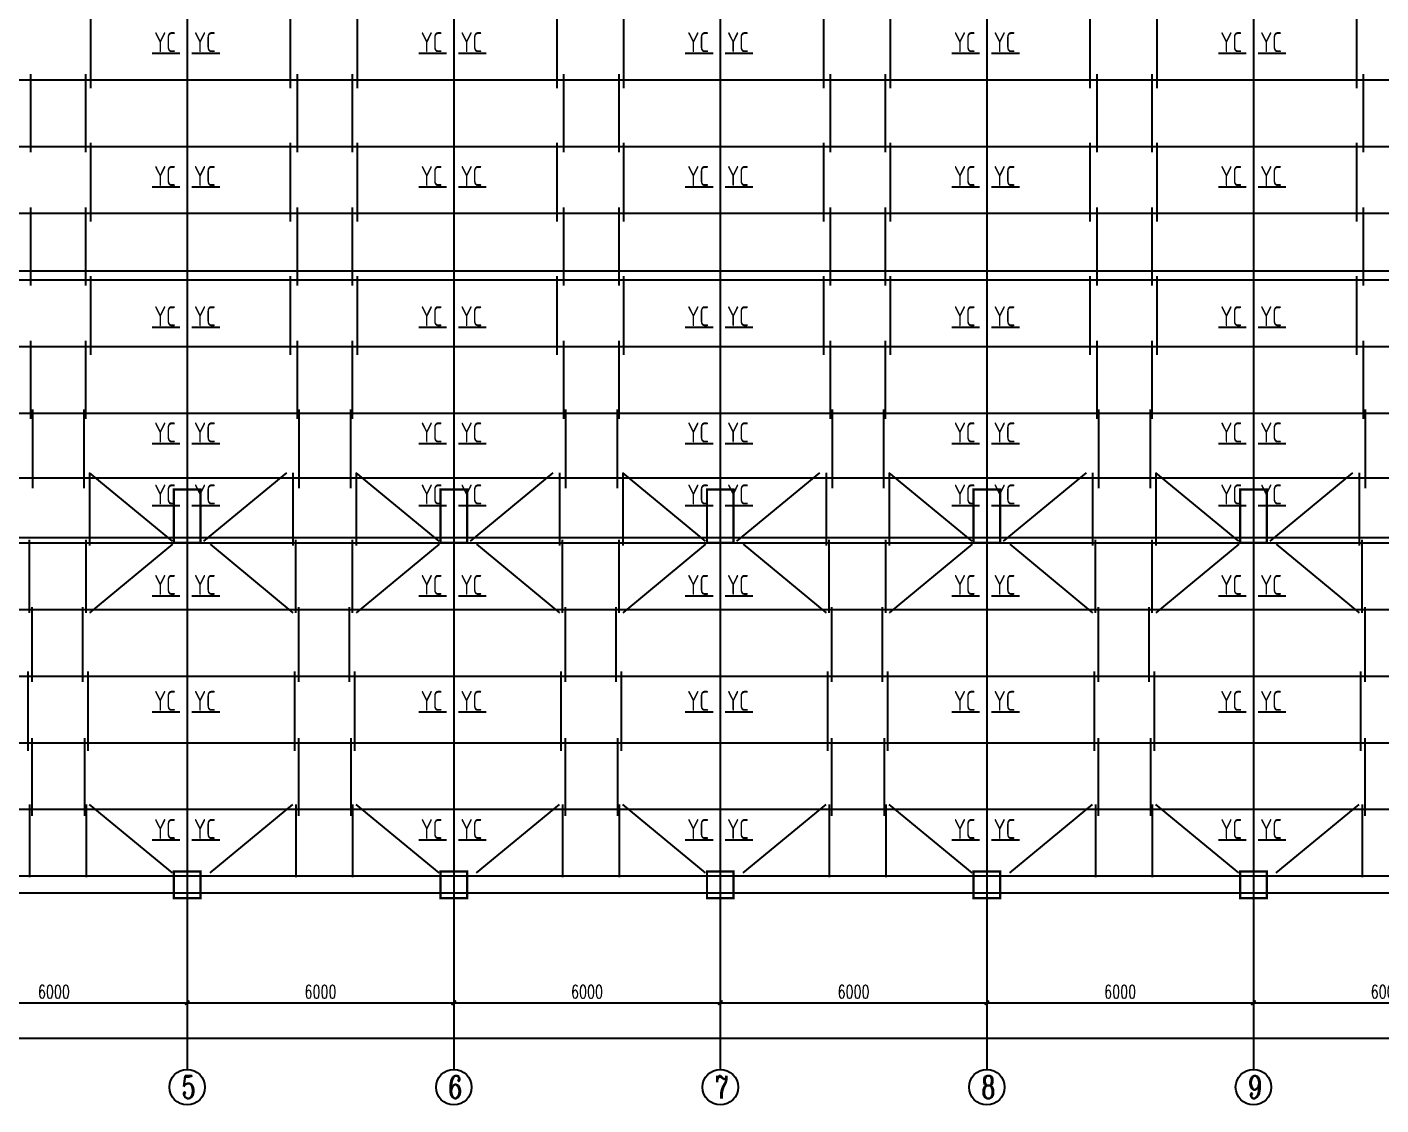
# Model space of a CAD drawing. Extents: x -73672 to 366960, y -527333 to 140666.
# Drawn here: x 219752 to 250226, y -342039 to -317779 of the extents above; entities that cross this region are included whole.
import ezdxf
from ezdxf.enums import TextEntityAlignment as Align

# ---------------------------------------------------------------- set-up
doc = ezdxf.new("R2010")
doc.units = 0
doc.header["$LTSCALE"] = 1000
doc.header["$MEASUREMENT"] = 0
for name, color, linetype in [('AXIS', 3, 'Continuous'), ('AXIS_TEXT', 7, 'Continuous'), ('COLUMN', 9, 'Continuous'), ('TEXT', 3, 'Continuous')]:
    doc.layers.add(name, color=color, linetype=linetype)
doc.styles.add('_TCH_AXIS', font='COMPLEX', dxfattribs={"bigfont": 'GBCBIG'})
doc.styles.add('_TCH_DIM_T3', font='SIMPLEX', dxfattribs={"width": 0.705882, "bigfont": 'GBCBIG'})
doc.styles.add('COMPLEX', font='COMPLEX', dxfattribs={"bigfont": 'Tssdchn.shx'})
doc.styles.add('TSSD_Rein', font='Tssdeng.shx', dxfattribs={"width": 0.7, "bigfont": 'hztxt.shx'})
doc.dimstyles.new('_TCH_ARCH-100', dxfattribs={"dimtxt": 297.5, "dimasz": 100, "dimexe": 250, "dimexo": 300, "dimgap": 100, "dimtad": 1, "dimdec": 0, "dimzin": 0, "dimdsep": 46, "dimtxsty": '_TCH_DIM_T3', "dimblk": 'ARCHTICK', "dimcen": 0.09, "dimclrt": 7, "dimazin": 2, "dimtfac": 1, "dimtdec": 0, "dimtix": 1, "dimtmove": 2, "dimatfit": 3, "dimfxl": 0, "dimtolj": 1, "dimtzin": 0, "dimarcsym": 0})

# ---------------------------------------------------------------- blocks, each defined once
blk = doc.blocks.new('_ArchTick')
at = {"color": 0, "linetype": 'ByBlock', "const_width": 0.4}
blk.add_lwpolyline([(-0.5, -0.5), (0.5, 0.5)], dxfattribs=at)
blk = doc.blocks.new('*D8695')
at = {"layer": 'AXIS', "color": 0, "lineweight": -2}
for p, q in [((199356, -337539), (199356, -340789)), ((307356, -337539), (307356, -340789)), ((199356, -340539), (307356, -340539))]:
    blk.add_line(p, q, dxfattribs=at)
at = {"layer": 'Defpoints', "color": 0}
for p in [(199356, -337239), (307356, -337239), (307356, -340539)]:
    blk.add_point(p, dxfattribs=at)
at = {"layer": 'AXIS', "color": 0, "linetype": 'ByBlock', "lineweight": -2, "xscale": 100, "yscale": 100, "zscale": 100, "rotation": 180}
blk.add_blockref('_ArchTick', (199356, -340539), dxfattribs=at)
at = {"layer": 'AXIS', "color": 0, "linetype": 'ByBlock', "lineweight": -2, "xscale": 100, "yscale": 100, "zscale": 100}
blk.add_blockref('_ArchTick', (307356, -340539), dxfattribs=at)
at = {"layer": 'AXIS', "color": 7, "insert": (253356, -340290), "char_height": 297.5, "attachment_point": 5, "style": '_TCH_DIM_T3'}
blk.add_mtext('\\A1;108000', dxfattribs=at)
blk = doc.blocks.new('*D8699')
at = {"layer": 'AXIS', "color": 0, "lineweight": -2}
for p, q in [((217356, -337539), (217356, -339989)), ((223356, -337539), (223356, -339989)), ((217356, -339739), (223356, -339739))]:
    blk.add_line(p, q, dxfattribs=at)
at = {"layer": 'Defpoints', "color": 0}
for p in [(217356, -337239), (223356, -337239), (223356, -339739)]:
    blk.add_point(p, dxfattribs=at)
at = {"layer": 'AXIS', "color": 0, "linetype": 'ByBlock', "lineweight": -2, "xscale": 100, "yscale": 100, "zscale": 100, "rotation": 180}
blk.add_blockref('_ArchTick', (217356, -339739), dxfattribs=at)
at = {"layer": 'AXIS', "color": 0, "linetype": 'ByBlock', "lineweight": -2, "xscale": 100, "yscale": 100, "zscale": 100}
blk.add_blockref('_ArchTick', (223356, -339739), dxfattribs=at)
at = {"layer": 'AXIS', "color": 7, "insert": (220356, -339490), "char_height": 297.5, "attachment_point": 5, "style": '_TCH_DIM_T3'}
blk.add_mtext('\\A1;6000', dxfattribs=at)
blk = doc.blocks.new('*D8700')
at = {"layer": 'AXIS', "color": 0, "lineweight": -2}
for p, q in [((223356, -337539), (223356, -339989)), ((229356, -337539), (229356, -339989)), ((223356, -339739), (229356, -339739))]:
    blk.add_line(p, q, dxfattribs=at)
at = {"layer": 'Defpoints', "color": 0}
for p in [(223356, -337239), (229356, -337239), (229356, -339739)]:
    blk.add_point(p, dxfattribs=at)
at = {"layer": 'AXIS', "color": 0, "linetype": 'ByBlock', "lineweight": -2, "xscale": 100, "yscale": 100, "zscale": 100, "rotation": 180}
blk.add_blockref('_ArchTick', (223356, -339739), dxfattribs=at)
at = {"layer": 'AXIS', "color": 0, "linetype": 'ByBlock', "lineweight": -2, "xscale": 100, "yscale": 100, "zscale": 100}
blk.add_blockref('_ArchTick', (229356, -339739), dxfattribs=at)
at = {"layer": 'AXIS', "color": 7, "insert": (226356, -339490), "char_height": 297.5, "attachment_point": 5, "style": '_TCH_DIM_T3'}
blk.add_mtext('\\A1;6000', dxfattribs=at)
blk = doc.blocks.new('*D8701')
at = {"layer": 'AXIS', "color": 0, "lineweight": -2}
for p, q in [((229356, -337539), (229356, -339989)), ((235356, -337539), (235356, -339989)), ((229356, -339739), (235356, -339739))]:
    blk.add_line(p, q, dxfattribs=at)
at = {"layer": 'Defpoints', "color": 0}
for p in [(229356, -337239), (235356, -337239), (235356, -339739)]:
    blk.add_point(p, dxfattribs=at)
at = {"layer": 'AXIS', "color": 0, "linetype": 'ByBlock', "lineweight": -2, "xscale": 100, "yscale": 100, "zscale": 100, "rotation": 180}
blk.add_blockref('_ArchTick', (229356, -339739), dxfattribs=at)
at = {"layer": 'AXIS', "color": 0, "linetype": 'ByBlock', "lineweight": -2, "xscale": 100, "yscale": 100, "zscale": 100}
blk.add_blockref('_ArchTick', (235356, -339739), dxfattribs=at)
at = {"layer": 'AXIS', "color": 7, "insert": (232356, -339490), "char_height": 297.5, "attachment_point": 5, "style": '_TCH_DIM_T3'}
blk.add_mtext('\\A1;6000', dxfattribs=at)
blk = doc.blocks.new('*D8702')
at = {"layer": 'AXIS', "color": 0, "lineweight": -2}
for p, q in [((235356, -337539), (235356, -339989)), ((241356, -337539), (241356, -339989)), ((235356, -339739), (241356, -339739))]:
    blk.add_line(p, q, dxfattribs=at)
at = {"layer": 'Defpoints', "color": 0}
for p in [(235356, -337239), (241356, -337239), (241356, -339739)]:
    blk.add_point(p, dxfattribs=at)
at = {"layer": 'AXIS', "color": 0, "linetype": 'ByBlock', "lineweight": -2, "xscale": 100, "yscale": 100, "zscale": 100, "rotation": 180}
blk.add_blockref('_ArchTick', (235356, -339739), dxfattribs=at)
at = {"layer": 'AXIS', "color": 0, "linetype": 'ByBlock', "lineweight": -2, "xscale": 100, "yscale": 100, "zscale": 100}
blk.add_blockref('_ArchTick', (241356, -339739), dxfattribs=at)
at = {"layer": 'AXIS', "color": 7, "insert": (238356, -339490), "char_height": 297.5, "attachment_point": 5, "style": '_TCH_DIM_T3'}
blk.add_mtext('\\A1;6000', dxfattribs=at)
blk = doc.blocks.new('*D8703')
at = {"layer": 'AXIS', "color": 0, "lineweight": -2}
for p, q in [((241356, -337539), (241356, -339989)), ((247356, -337539), (247356, -339989)), ((241356, -339739), (247356, -339739))]:
    blk.add_line(p, q, dxfattribs=at)
at = {"layer": 'Defpoints', "color": 0}
for p in [(241356, -337239), (247356, -337239), (247356, -339739)]:
    blk.add_point(p, dxfattribs=at)
at = {"layer": 'AXIS', "color": 0, "linetype": 'ByBlock', "lineweight": -2, "xscale": 100, "yscale": 100, "zscale": 100, "rotation": 180}
blk.add_blockref('_ArchTick', (241356, -339739), dxfattribs=at)
at = {"layer": 'AXIS', "color": 0, "linetype": 'ByBlock', "lineweight": -2, "xscale": 100, "yscale": 100, "zscale": 100}
blk.add_blockref('_ArchTick', (247356, -339739), dxfattribs=at)
at = {"layer": 'AXIS', "color": 7, "insert": (244356, -339490), "char_height": 297.5, "attachment_point": 5, "style": '_TCH_DIM_T3'}
blk.add_mtext('\\A1;6000', dxfattribs=at)
blk = doc.blocks.new('*D8704')
at = {"layer": 'AXIS', "color": 0, "lineweight": -2}
for p, q in [((247356, -337539), (247356, -339989)), ((253356, -337539), (253356, -339989)), ((247356, -339739), (253356, -339739))]:
    blk.add_line(p, q, dxfattribs=at)
at = {"layer": 'Defpoints', "color": 0}
for p in [(247356, -337239), (253356, -337239), (253356, -339739)]:
    blk.add_point(p, dxfattribs=at)
at = {"layer": 'AXIS', "color": 0, "linetype": 'ByBlock', "lineweight": -2, "xscale": 100, "yscale": 100, "zscale": 100, "rotation": 180}
blk.add_blockref('_ArchTick', (247356, -339739), dxfattribs=at)
at = {"layer": 'AXIS', "color": 0, "linetype": 'ByBlock', "lineweight": -2, "xscale": 100, "yscale": 100, "zscale": 100}
blk.add_blockref('_ArchTick', (253356, -339739), dxfattribs=at)
at = {"layer": 'AXIS', "color": 7, "insert": (250356, -339490), "char_height": 297.5, "attachment_point": 5, "style": '_TCH_DIM_T3'}
blk.add_mtext('\\A1;6000', dxfattribs=at)
blk = doc.blocks.new('_AXISO')
blk.add_circle((0, 0), 0.5)
at = {"layer": 'AXIS_TEXT', "style": 'COMPLEX'}
blk.add_attdef('A', text='', height=0.56, dxfattribs=at).set_placement((-0.25, -0.28), (0.25, -0.28), align=Align.FIT)

msp = doc.modelspace()

# ---------------------------------------------------------------- linework, layer by layer
at = {"color": 1}
for p, q in [((223356.38, -279613.36), (223356.38, -337919.16)), ((229356.38, -279613.36), (229356.38, -337919.16)), ((235356.38, -279613.36), (235356.38, -337919.16)), ((241356.38, -279613.36), (241356.38, -337919.16)), ((247356.38, -279613.36), (247356.38, -337919.16)), ((196970.72, -323265.56), (308442.6, -323265.56)), ((196970.72, -329265.56), (308442.6, -329265.56)), ((196970.72, -337265.56), (308442.6, -337265.56))]:
    msp.add_line(p, q, dxfattribs=at)
at = {"color": 0}
for p, q in [((221179.22, -317384.49), (221179.22, -319155.43)), ((225676.61, -317384.49), (225676.61, -319155.43)), ((227179.22, -317384.49), (227179.22, -319155.43)), ((231676.61, -317384.49), (231676.61, -319155.43)), ((233179.22, -317384.49), (233179.22, -319155.43)), ((237676.61, -317384.49), (237676.61, -319155.43)), ((239179.22, -317384.49), (239179.22, -319155.43)), ((243676.61, -317384.49), (243676.61, -319155.43)), ((245179.22, -317384.49), (245179.22, -319155.43)), ((249676.61, -317384.49), (249676.61, -319155.43)), ((219827.72, -318842.33), (219827.72, -320594.82)), ((221068.71, -318842.33), (221068.71, -320594.82)), ((225827.72, -318842.33), (225827.72, -320594.82)), ((227068.71, -318842.33), (227068.71, -320594.82)), ((231827.72, -318842.33), (231827.72, -320594.82)), ((233068.71, -318842.33), (233068.71, -320594.82)), ((237827.72, -318842.33), (237827.72, -320594.82)), ((239068.71, -318842.33), (239068.71, -320594.82)), ((243827.72, -318842.33), (243827.72, -320594.82)), ((245068.71, -318842.33), (245068.71, -320594.82)), ((249827.72, -318842.33), (249827.72, -320594.82)), ((221179.22, -320384.49), (221179.22, -322155.43)), ((225676.61, -320384.49), (225676.61, -322155.43)), ((227179.22, -320384.49), (227179.22, -322155.43)), ((231676.61, -320384.49), (231676.61, -322155.43)), ((233179.22, -320384.49), (233179.22, -322155.43)), ((237676.61, -320384.49), (237676.61, -322155.43)), ((239179.22, -320384.49), (239179.22, -322155.43)), ((243676.61, -320384.49), (243676.61, -322155.43)), ((245179.22, -320384.49), (245179.22, -322155.43)), ((249676.61, -320384.49), (249676.61, -322155.43)), ((219827.72, -321842.33), (219827.72, -323594.82)), ((221068.71, -321842.33), (221068.71, -323594.82)), ((225827.72, -321842.33), (225827.72, -323594.82)), ((227068.71, -321842.33), (227068.71, -323594.82)), ((231827.72, -321842.33), (231827.72, -323594.82)), ((233068.71, -321842.33), (233068.71, -323594.82)), ((237827.72, -321842.33), (237827.72, -323594.82)), ((239068.71, -321842.33), (239068.71, -323594.82)), ((243827.72, -321842.33), (243827.72, -323594.82)), ((245068.71, -321842.33), (245068.71, -323594.82)), ((249827.72, -321842.33), (249827.72, -323594.82)), ((221179.22, -323384.49), (221179.22, -325155.43)), ((225676.61, -323384.49), (225676.61, -325155.43)), ((227179.22, -323384.49), (227179.22, -325155.43)), ((231676.61, -323384.49), (231676.61, -325155.43)), ((233179.22, -323384.49), (233179.22, -325155.43)), ((237676.61, -323384.49), (237676.61, -325155.43)), ((239179.22, -323384.49), (239179.22, -325155.43)), ((243676.61, -323384.49), (243676.61, -325155.43)), ((245179.22, -323384.49), (245179.22, -325155.43)), ((249676.61, -323384.49), (249676.61, -325155.43)), ((219827.72, -324842.33), (219827.72, -326594.82)), ((221068.71, -324842.33), (221068.71, -326594.82)), ((225827.72, -324842.33), (225827.72, -326594.82)), ((227068.71, -324842.33), (227068.71, -326594.82)), ((231827.72, -324842.33), (231827.72, -326594.82)), ((233068.71, -324842.33), (233068.71, -326594.82)), ((237827.72, -324842.33), (237827.72, -326594.82)), ((239068.71, -324842.33), (239068.71, -326594.82)), ((243827.72, -324842.33), (243827.72, -326594.82)), ((245068.71, -324842.33), (245068.71, -326594.82)), ((249827.72, -324842.33), (249827.72, -326594.82)), ((219870.51, -326384.49), (219870.51, -328155.43)), ((221032.48, -326384.49), (221032.48, -328155.43)), ((225870.51, -326384.49), (225870.51, -328155.43)), ((227032.48, -326384.49), (227032.48, -328155.43)), ((231870.51, -326384.49), (231870.51, -328155.43)), ((233032.48, -326384.49), (233032.48, -328155.43)), ((237870.51, -326384.49), (237870.51, -328155.43)), ((239032.48, -326384.49), (239032.48, -328155.43)), ((243870.51, -326384.49), (243870.51, -328155.43)), ((245032.48, -326384.49), (245032.48, -328155.43)), ((249870.51, -326384.49), (249870.51, -328155.43)), ((219861.46, -330834.73), (219861.46, -332516.01)), ((221001.83, -330834.73), (221001.83, -332516.01)), ((225861.46, -330834.73), (225861.46, -332516.01)), ((227001.83, -330834.73), (227001.83, -332516.01)), ((231861.46, -330834.73), (231861.46, -332516.01)), ((233001.83, -330834.73), (233001.83, -332516.01)), ((237861.46, -330834.73), (237861.46, -332516.01)), ((239001.83, -330834.73), (239001.83, -332516.01)), ((243861.46, -330834.73), (243861.46, -332516.01)), ((245001.83, -330834.73), (245001.83, -332516.01)), ((249861.46, -330834.73), (249861.46, -332516.01)), ((219767.67, -332283.67), (219767.67, -334068.02)), ((221122.7, -332283.67), (221122.7, -334068.02)), ((225767.67, -332283.67), (225767.67, -334068.02)), ((227122.7, -332283.67), (227122.7, -334068.02)), ((231767.67, -332283.67), (231767.67, -334068.02)), ((233122.7, -332283.67), (233122.7, -334068.02)), ((237767.67, -332283.67), (237767.67, -334068.02)), ((239122.7, -332283.67), (239122.7, -334068.02)), ((243767.67, -332283.67), (243767.67, -334068.02)), ((245122.7, -332283.67), (245122.7, -334068.02)), ((249767.67, -332283.67), (249767.67, -334068.02)), ((219861.58, -333786.28), (219861.58, -335530.39)), ((221042.21, -333786.28), (221042.21, -335530.39)), ((225861.58, -333786.28), (225861.58, -335530.39)), ((227042.21, -333786.28), (227042.21, -335530.39)), ((231861.58, -333786.28), (231861.58, -335530.39)), ((233042.21, -333786.28), (233042.21, -335530.39)), ((237861.58, -333786.28), (237861.58, -335530.39)), ((239042.21, -333786.28), (239042.21, -335530.39)), ((243861.58, -333786.28), (243861.58, -335530.39)), ((245042.21, -333786.28), (245042.21, -335530.39)), ((249861.58, -333786.28), (249861.58, -335530.39))]:
    msp.add_line(p, q, dxfattribs=at)
for p, q in [((222566.8, -318364.91), (223192.3, -318364.91)), ((223462.96, -318364.91), (224088.46, -318364.91)), ((228566.8, -318364.91), (229192.3, -318364.91)), ((229462.96, -318364.91), (230088.46, -318364.91)), ((234566.8, -318364.91), (235192.3, -318364.91)), ((235462.96, -318364.91), (236088.46, -318364.91)), ((240566.8, -318364.91), (241192.3, -318364.91)), ((241462.96, -318364.91), (242088.46, -318364.91)), ((246566.8, -318364.91), (247192.3, -318364.91)), ((247462.96, -318364.91), (248088.46, -318364.91)), ((222566.8, -321377.09), (223192.3, -321377.09)), ((223462.96, -321377.09), (224088.46, -321377.09)), ((228566.8, -321377.09), (229192.3, -321377.09)), ((229462.96, -321377.09), (230088.46, -321377.09)), ((234566.8, -321377.09), (235192.3, -321377.09)), ((235462.96, -321377.09), (236088.46, -321377.09)), ((240566.8, -321377.09), (241192.3, -321377.09)), ((241462.96, -321377.09), (242088.46, -321377.09)), ((246566.8, -321377.09), (247192.3, -321377.09)), ((247462.96, -321377.09), (248088.46, -321377.09)), ((222566.8, -324532.57), (223192.3, -324532.57)), ((223462.96, -324532.57), (224088.46, -324532.57)), ((228566.8, -324532.57), (229192.3, -324532.57)), ((229462.96, -324532.57), (230088.46, -324532.57)), ((234566.8, -324532.57), (235192.3, -324532.57)), ((235462.96, -324532.57), (236088.46, -324532.57)), ((240566.8, -324532.57), (241192.3, -324532.57)), ((241462.96, -324532.57), (242088.46, -324532.57)), ((246566.8, -324532.57), (247192.3, -324532.57)), ((247462.96, -324532.57), (248088.46, -324532.57)), ((222566.8, -327148.46), (223192.3, -327148.46)), ((223462.96, -327148.46), (224088.46, -327148.46)), ((228566.8, -327148.46), (229192.3, -327148.46)), ((229462.96, -327148.46), (230088.46, -327148.46)), ((234566.8, -327148.46), (235192.3, -327148.46)), ((235462.96, -327148.46), (236088.46, -327148.46)), ((240566.8, -327148.46), (241192.3, -327148.46)), ((241462.96, -327148.46), (242088.46, -327148.46)), ((246566.8, -327148.46), (247192.3, -327148.46)), ((247462.96, -327148.46), (248088.46, -327148.46)), ((223024.08, -329353.35), (221158.95, -327808.51)), ((221158.95, -327808.51), (221158.95, -329448.55)), ((223730.28, -329353.35), (225595.41, -327808.51)), ((225735.56, -327808.51), (225735.56, -329448.55)), ((229024.08, -329353.35), (227158.95, -327808.51)), ((227158.95, -327808.51), (227158.95, -329448.55)), ((229730.28, -329353.35), (231595.41, -327808.51)), ((231735.56, -327808.51), (231735.56, -329448.55)), ((235024.08, -329353.35), (233158.95, -327808.51)), ((233158.95, -327808.51), (233158.95, -329448.55)), ((235730.28, -329353.35), (237595.41, -327808.51)), ((237735.56, -327808.51), (237735.56, -329448.55)), ((241024.08, -329353.35), (239158.95, -327808.51)), ((239158.95, -327808.51), (239158.95, -329448.55)), ((241730.28, -329353.35), (243595.41, -327808.51)), ((243735.56, -327808.51), (243735.56, -329448.55)), ((247024.08, -329353.35), (245158.95, -327808.51)), ((245158.95, -327808.51), (245158.95, -329448.55)), ((247730.28, -329353.35), (249595.41, -327808.51)), ((249735.56, -327808.51), (249735.56, -329448.55)), ((222566.8, -328544.28), (223192.3, -328544.28)), ((223462.96, -328544.28), (224088.46, -328544.28)), ((228566.8, -328544.28), (229192.3, -328544.28)), ((229462.96, -328544.28), (230088.46, -328544.28)), ((234566.8, -328544.28), (235192.3, -328544.28)), ((235462.96, -328544.28), (236088.46, -328544.28)), ((240566.8, -328544.28), (241192.3, -328544.28)), ((241462.96, -328544.28), (242088.46, -328544.28)), ((246566.8, -328544.28), (247192.3, -328544.28)), ((247462.96, -328544.28), (248088.46, -328544.28)), ((219802.64, -330962.6), (219802.64, -329322.56)), ((221078.45, -330962.6), (221078.45, -329322.56)), ((223024.08, -329417.76), (221158.95, -330962.6)), ((223870.43, -329417.76), (225735.56, -330962.6)), ((225802.64, -330962.6), (225802.64, -329322.56)), ((227078.45, -330962.6), (227078.45, -329322.56)), ((229024.08, -329417.76), (227158.95, -330962.6)), ((229870.43, -329417.76), (231735.56, -330962.6)), ((231802.64, -330962.6), (231802.64, -329322.56)), ((233078.45, -330962.6), (233078.45, -329322.56)), ((235024.08, -329417.76), (233158.95, -330962.6)), ((235870.43, -329417.76), (237735.56, -330962.6)), ((237802.64, -330962.6), (237802.64, -329322.56)), ((239078.45, -330962.6), (239078.45, -329322.56)), ((241024.08, -329417.76), (239158.95, -330962.6)), ((241870.43, -329417.76), (243735.56, -330962.6)), ((243802.64, -330962.6), (243802.64, -329322.56)), ((245078.45, -330962.6), (245078.45, -329322.56)), ((247024.08, -329417.76), (245158.95, -330962.6)), ((247870.43, -329417.76), (249735.56, -330962.6)), ((249802.64, -330962.6), (249802.64, -329322.56)), ((222566.8, -330579.51), (223192.3, -330579.51)), ((223462.96, -330579.51), (224088.46, -330579.51)), ((228566.8, -330579.51), (229192.3, -330579.51)), ((229462.96, -330579.51), (230088.46, -330579.51)), ((234566.8, -330579.51), (235192.3, -330579.51)), ((235462.96, -330579.51), (236088.46, -330579.51)), ((240566.8, -330579.51), (241192.3, -330579.51)), ((241462.96, -330579.51), (242088.46, -330579.51)), ((246566.8, -330579.51), (247192.3, -330579.51)), ((247462.96, -330579.51), (248088.46, -330579.51)), ((222566.8, -333189.76), (223192.3, -333189.76)), ((223462.96, -333189.76), (224088.46, -333189.76)), ((228566.8, -333189.76), (229192.3, -333189.76)), ((229462.96, -333189.76), (230088.46, -333189.76)), ((234566.8, -333189.76), (235192.3, -333189.76)), ((235462.96, -333189.76), (236088.46, -333189.76)), ((240566.8, -333189.76), (241192.3, -333189.76)), ((241462.96, -333189.76), (242088.46, -333189.76)), ((246566.8, -333189.76), (247192.3, -333189.76)), ((247462.96, -333189.76), (248088.46, -333189.76)), ((219802.64, -335273.36), (219802.64, -336913.4)), ((221078.45, -335273.36), (221078.45, -336913.4)), ((223024.08, -336818.19), (221158.95, -335273.36)), ((223870.43, -336818.19), (225735.56, -335273.36)), ((225802.64, -335273.36), (225802.64, -336913.4)), ((227078.45, -335273.36), (227078.45, -336913.4)), ((229024.08, -336818.19), (227158.95, -335273.36)), ((229870.43, -336818.19), (231735.56, -335273.36)), ((231802.64, -335273.36), (231802.64, -336913.4)), ((233078.45, -335273.36), (233078.45, -336913.4)), ((235024.08, -336818.19), (233158.95, -335273.36)), ((235870.43, -336818.19), (237735.56, -335273.36)), ((237802.64, -335273.36), (237802.64, -336913.4)), ((239078.45, -335273.36), (239078.45, -336913.4)), ((241024.08, -336818.19), (239158.95, -335273.36)), ((241870.43, -336818.19), (243735.56, -335273.36)), ((243802.64, -335273.36), (243802.64, -336913.4)), ((245078.45, -335273.36), (245078.45, -336913.4)), ((247024.08, -336818.19), (245158.95, -335273.36)), ((247870.43, -336818.19), (249735.56, -335273.36)), ((249802.64, -335273.36), (249802.64, -336913.4)), ((222566.8, -336074.78), (223192.3, -336074.78)), ((223462.96, -336074.78), (224088.46, -336074.78)), ((228566.8, -336074.78), (229192.3, -336074.78)), ((229462.96, -336074.78), (230088.46, -336074.78)), ((234566.8, -336074.78), (235192.3, -336074.78)), ((235462.96, -336074.78), (236088.46, -336074.78)), ((240566.8, -336074.78), (241192.3, -336074.78)), ((241462.96, -336074.78), (242088.46, -336074.78)), ((246566.8, -336074.78), (247192.3, -336074.78)), ((247462.96, -336074.78), (248088.46, -336074.78)), ((223356.38, -337385.56), (223356.38, -338885.56))]:
    msp.add_line(p, q)
at = {"color": 0, "const_width": 50}
for points in [[(223056.38, -328185.56), (223056.38, -329385.56), (223656.38, -329385.56), (223656.38, -328185.56), (223056.38, -328185.56)], [(229056.38, -328185.56), (229056.38, -329385.56), (229656.38, -329385.56), (229656.38, -328185.56), (229056.38, -328185.56)], [(235056.38, -328185.56), (235056.38, -329385.56), (235656.38, -329385.56), (235656.38, -328185.56), (235056.38, -328185.56)], [(241056.38, -328185.56), (241056.38, -329385.56), (241656.38, -329385.56), (241656.38, -328185.56), (241056.38, -328185.56)], [(247056.38, -328185.56), (247056.38, -329385.56), (247656.38, -329385.56), (247656.38, -328185.56), (247056.38, -328185.56)], [(223656.38, -337385.56), (223656.38, -336785.56), (223056.38, -336785.56), (223056.38, -337385.56), (223656.38, -337385.56)], [(229656.38, -337385.56), (229656.38, -336785.56), (229056.38, -336785.56), (229056.38, -337385.56), (229656.38, -337385.56)], [(235656.38, -337385.56), (235656.38, -336785.56), (235056.38, -336785.56), (235056.38, -337385.56), (235656.38, -337385.56)], [(241656.38, -337385.56), (241656.38, -336785.56), (241056.38, -336785.56), (241056.38, -337385.56), (241656.38, -337385.56)], [(247656.38, -337385.56), (247656.38, -336785.56), (247056.38, -336785.56), (247056.38, -337385.56), (247656.38, -337385.56)]]:
    msp.add_lwpolyline(points, dxfattribs=at)
at = {"layer": 'AXIS'}
for p, q in [((199356.38, -318965.56), (307356.38, -318965.56)), ((199356.38, -320465.56), (307356.38, -320465.56)), ((199356.38, -321965.56), (307356.38, -321965.56)), ((199356.38, -323465.56), (307356.38, -323465.56)), ((199356.38, -324965.56), (307356.38, -324965.56)), ((199356.38, -326465.56), (307356.38, -326465.56)), ((199356.38, -327925.56), (307356.38, -327925.56)), ((199236.38, -329385.56), (307476.38, -329385.56)), ((199236.38, -330885.56), (307476.38, -330885.56)), ((199236.38, -332385.56), (307476.38, -332385.56)), ((199236.38, -333885.56), (307476.38, -333885.56)), ((199236.38, -335385.56), (307476.38, -335385.56)), ((199356.38, -336885.56), (306876.38, -336885.56)), ((223356.38, -337238.53), (223356.38, -341238.53)), ((229356.38, -337238.53), (229356.38, -341238.53)), ((235356.38, -337238.53), (235356.38, -341238.53)), ((241356.38, -337238.53), (241356.38, -341238.53)), ((247356.38, -337238.53), (247356.38, -341238.53))]:
    msp.add_line(p, q, dxfattribs=at)
at = {"layer": 'COLUMN'}
for points in [[(223056.38, -329385.56), (223656.38, -329385.56), (223656.38, -328185.56), (223056.38, -328185.56)], [(229056.38, -329385.56), (229656.38, -329385.56), (229656.38, -328185.56), (229056.38, -328185.56)], [(235056.38, -329385.56), (235656.38, -329385.56), (235656.38, -328185.56), (235056.38, -328185.56)], [(241056.38, -329385.56), (241656.38, -329385.56), (241656.38, -328185.56), (241056.38, -328185.56)], [(247056.38, -329385.56), (247656.38, -329385.56), (247656.38, -328185.56), (247056.38, -328185.56)], [(223056.38, -337385.56), (223656.38, -337385.56), (223656.38, -336785.56), (223056.38, -336785.56)], [(229056.38, -337385.56), (229656.38, -337385.56), (229656.38, -336785.56), (229056.38, -336785.56)], [(235056.38, -337385.56), (235656.38, -337385.56), (235656.38, -336785.56), (235056.38, -336785.56)], [(241056.38, -337385.56), (241656.38, -337385.56), (241656.38, -336785.56), (241056.38, -336785.56)], [(247056.38, -337385.56), (247656.38, -337385.56), (247656.38, -336785.56), (247056.38, -336785.56)]]:
    msp.add_lwpolyline(points, close=True, dxfattribs=at)

# ---------------------------------------------------------------- block references
at = {"layer": 'AXIS'}
ref = msp.add_blockref('_AXISO', (223356.38, -341638.53), dxfattribs=dict(at, xscale=800, yscale=800, zscale=800))
ref.add_attrib('A', '5', (223237.15, -341891.88), dxfattribs={"color": 7, "height": 506.7, "style": '_TCH_AXIS', "width": 0.705882})
ref = msp.add_blockref('_AXISO', (229356.38, -341638.53), dxfattribs=dict(at, xscale=800, yscale=800, zscale=800))
ref.add_attrib('A', '6', (229237.15, -341891.88), dxfattribs={"color": 7, "height": 506.7, "style": '_TCH_AXIS', "width": 0.705882})
ref = msp.add_blockref('_AXISO', (235356.38, -341638.53), dxfattribs=dict(at, xscale=800, yscale=800, zscale=800))
ref.add_attrib('A', '7', (235237.15, -341891.88), dxfattribs={"color": 7, "height": 506.7, "style": '_TCH_AXIS', "width": 0.705882})
ref = msp.add_blockref('_AXISO', (241356.38, -341638.53), dxfattribs=dict(at, xscale=800, yscale=800, zscale=800))
ref.add_attrib('A', '8', (241237.15, -341891.88), dxfattribs={"color": 7, "height": 506.7, "style": '_TCH_AXIS', "width": 0.705882})
ref = msp.add_blockref('_AXISO', (247356.38, -341638.53), dxfattribs=dict(at, xscale=800, yscale=800, zscale=800))
ref.add_attrib('A', '9', (247237.15, -341891.88), dxfattribs={"color": 7, "height": 506.7, "style": '_TCH_AXIS', "width": 0.705882})

# ---------------------------------------------------------------- texts
at = {"layer": 'TEXT', "ltscale": 99, "style": 'TSSD_Rein', "width": 0.7}
for p in [(222614.09, -318344.71), (223510.25, -318344.71), (228614.09, -318344.71), (229510.25, -318344.71), (234614.09, -318344.71), (235510.25, -318344.71), (240614.09, -318344.71), (241510.25, -318344.71), (246614.09, -318344.71), (247510.25, -318344.71), (222614.09, -321356.89), (223510.25, -321356.89), (228614.09, -321356.89), (229510.25, -321356.89), (234614.09, -321356.89), (235510.25, -321356.89), (240614.09, -321356.89), (241510.25, -321356.89), (246614.09, -321356.89), (247510.25, -321356.89), (222614.09, -324512.37), (223510.25, -324512.37), (228614.09, -324512.37), (229510.25, -324512.37), (234614.09, -324512.37), (235510.25, -324512.37), (240614.09, -324512.37), (241510.25, -324512.37), (246614.09, -324512.37), (247510.25, -324512.37), (222614.09, -327128.26), (223510.25, -327128.26), (228614.09, -327128.26), (229510.25, -327128.26), (234614.09, -327128.26), (235510.25, -327128.26), (240614.09, -327128.26), (241510.25, -327128.26), (246614.09, -327128.26), (247510.25, -327128.26), (222614.09, -328524.08), (223510.25, -328524.08), (228614.09, -328524.08), (229510.25, -328524.08), (234614.09, -328524.08), (235510.25, -328524.08), (240614.09, -328524.08), (241510.25, -328524.08), (246614.09, -328524.08), (247510.25, -328524.08), (222614.09, -330559.31), (223510.25, -330559.31), (228614.09, -330559.31), (229510.25, -330559.31), (234614.09, -330559.31), (235510.25, -330559.31), (240614.09, -330559.31), (241510.25, -330559.31), (246614.09, -330559.31), (247510.25, -330559.31), (222614.09, -333169.56), (223510.25, -333169.56), (228614.09, -333169.56), (229510.25, -333169.56), (234614.09, -333169.56), (235510.25, -333169.56), (240614.09, -333169.56), (241510.25, -333169.56), (246614.09, -333169.56), (247510.25, -333169.56), (222614.09, -336054.57), (223510.25, -336054.57), (228614.09, -336054.57), (229510.25, -336054.57), (234614.09, -336054.57), (235510.25, -336054.57), (240614.09, -336054.57), (241510.25, -336054.57), (246614.09, -336054.57), (247510.25, -336054.57)]:
    msp.add_text('YC', height=450, dxfattribs=at).set_placement(p)

# ---------------------------------------------------------------- dimensions: what is measured, and where the dimension line sits
at = {"layer": 'AXIS'}
for p1, p2, distance, picture, middle in [((199356.38, -337238.53), (307356.38, -337238.53), -3300, '*D8695', (253356.38, -340289.78)), ((217356.38, -337238.53), (223356.38, -337238.53), -2500, '*D8699', (220356.38, -339489.78)), ((223356.38, -337238.53), (229356.38, -337238.53), -2500, '*D8700', (226356.38, -339489.78)), ((229356.38, -337238.53), (235356.38, -337238.53), -2500, '*D8701', (232356.38, -339489.78)), ((235356.38, -337238.53), (241356.38, -337238.53), -2500, '*D8702', (238356.38, -339489.78)), ((241356.38, -337238.53), (247356.38, -337238.53), -2500, '*D8703', (244356.38, -339489.78)), ((247356.38, -337238.53), (253356.38, -337238.53), -2500, '*D8704', (250356.38, -339489.78))]:
    dim = msp.add_aligned_dim(p1=p1, p2=p2, distance=distance, dimstyle='_TCH_ARCH-100', dxfattribs=at)
    dim.commit()
    dim.dimension.update_dxf_attribs({"geometry": picture, "text_midpoint": middle})

doc.saveas('drawing.dxf')
